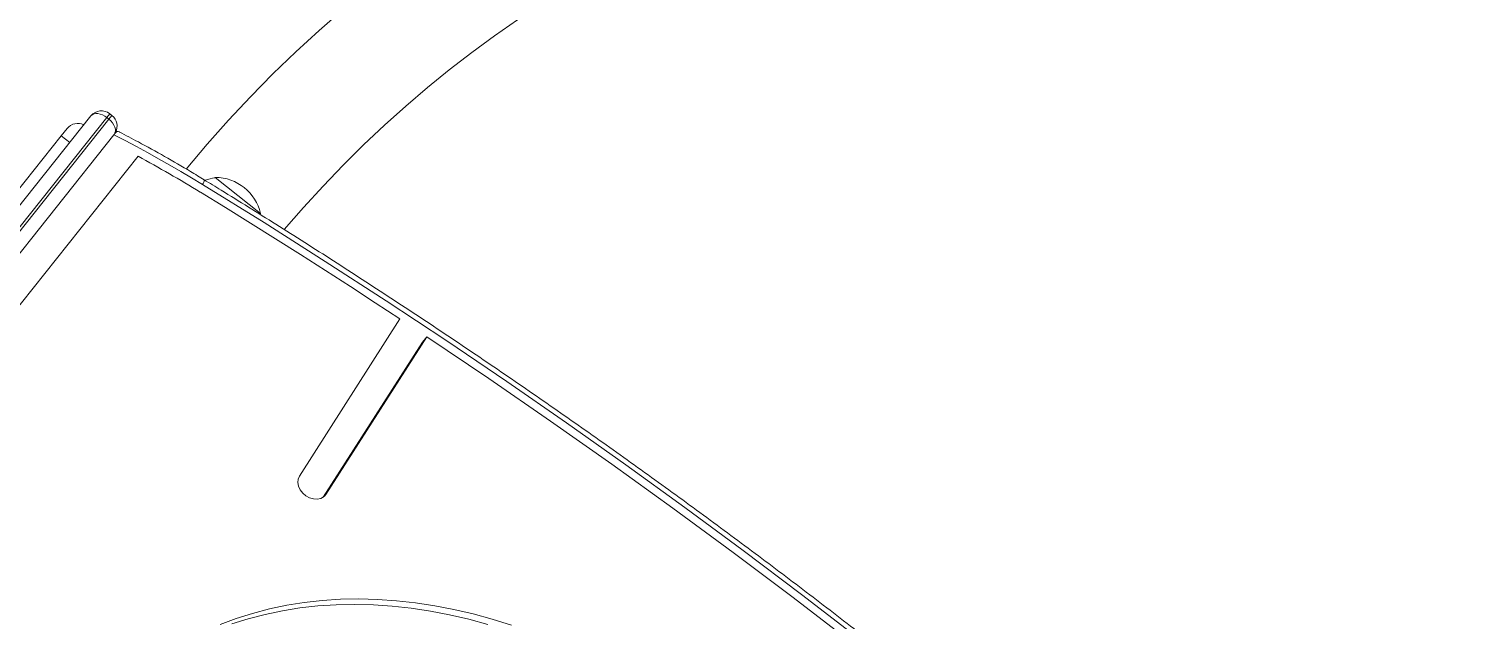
# Model space of a CAD drawing. Header units: millimetres. Extents: x -229914 to 856942, y -268655 to 87212.
# Drawn here: x -135010 to -134473, y 23427 to 23646 of the extents above; entities that cross this region are included whole.
import ezdxf

# ---------------------------------------------------------------- set-up
doc = ezdxf.new("R2010")
doc.units = ezdxf.units.MM

# ---------------------------------------------------------------- blocks, each defined once
blk = doc.blocks.new('Т912NEW')
at = {"color": 7, "linetype": 'Continuous', "lineweight": 15}
for p, q in [((2050, 3546.17), (2050, 3545.93)), ((2071.5, 3546.17), (2050, 3546.17)), ((2071.49, 3545.93), (2071.5, 3546.17)), ((2143.4, 3478.93), (2136.26, 3547.73)), ((2155.36, 3479.66), (2148.19, 3548.77)), ((2148.19, 3546.2), (2148.19, 3548.77)), ((2155.24, 3478.29), (2148.19, 3546.2)), ((2005.75, 3540.28), (2004.75, 3540.28)), ((1999.75, 3031.17), (1999.75, 3535.28)), ((2004.75, 3538.5), (2004.75, 3034.38)), ((2004.75, 3538.5), (2005.75, 3538.5)), ((2005.75, 3034.38), (2005.75, 3538.5)), ((2010.75, 3535.14), (2010.75, 3536.02)), ((2010.75, 3535.14), (2010.75, 3031.17)), ((2022.75, 3534.46), (2022.75, 3042.93)), ((1995.75, 3522.65), (1995.75, 3526.17)), ((1999.75, 3522.65), (1995.75, 3522.65)), ((1995.75, 3440.48), (1995.75, 3522.65))]:
    blk.add_line(p, q, dxfattribs=at)
at = {"color": 8, "linetype": 'Continuous', "lineweight": 15}
for p, q in [((2004.75, 3540.28), (2004.75, 3538.5)), ((2005.75, 3538.5), (2005.75, 3540.28)), ((2155.36, 3478.93), (2155.36, 3479.66))]:
    blk.add_line(p, q, dxfattribs=at)
at = {"color": 7, "linetype": 'Continuous', "lineweight": 15, "flags": 128}
for points in [[(2370.27, 3561.08), (2343.29, 3560.92), (2316.33, 3560.49), (2289.37, 3559.78), (2262.42, 3558.8), (2235.5, 3557.55), (2208.6, 3556.02), (2181.73, 3554.23), (2154.89, 3552.16), (2128.09, 3549.81), (2101.33, 3547.2), (2074.62, 3544.32), (2047.96, 3541.16)], [(2370.28, 3558.29), (2342.46, 3558.12), (2314.65, 3557.66), (2286.85, 3556.91), (2259.06, 3555.86), (2231.3, 3554.53), (2203.56, 3552.9), (2175.86, 3550.98), (2148.19, 3548.77)], [(2136.26, 3547.73), (2125.33, 3546.73), (2114.42, 3545.68), (2103.51, 3544.59), (2092.6, 3543.45), (2081.71, 3542.26), (2070.82, 3541.03), (2059.94, 3539.76), (2049.08, 3538.44)], [(2047.96, 3541.16), (2043.27, 3540.56), (2038.59, 3539.91), (2033.92, 3539.23), (2029.26, 3538.49), (2024.61, 3537.72), (2019.98, 3536.9), (2015.36, 3536.04), (2010.75, 3535.14)], [(2004.75, 3538.5), (2003.77, 3538.44), (2002.83, 3538.25), (2001.97, 3537.96), (2001.21, 3537.56), (2000.59, 3537.07), (2000.13, 3536.51), (1999.84, 3535.91), (1999.75, 3535.28)], [(2239.37, 3484.6), (2232.42, 3481.94), (2225.63, 3479.04), (2219.02, 3475.91), (2212.59, 3472.55), (2206.38, 3468.98), (2200.38, 3465.19), (2194.61, 3461.2), (2189.08, 3457.01), (2183.81, 3452.64), (2178.79, 3448.08), (2174.06, 3443.36), (2169.6, 3438.48), (2165.44, 3433.45), (2161.58, 3428.28), (2158.02, 3422.99), (2154.79, 3417.57)], [(2232.42, 3479.37), (2225.63, 3476.47), (2219.02, 3473.34), (2212.59, 3469.98), (2206.38, 3466.41), (2200.38, 3462.62), (2194.61, 3458.63), (2189.08, 3454.44), (2183.81, 3450.06), (2178.79, 3445.51), (2174.06, 3440.79), (2169.6, 3435.91), (2165.44, 3430.88), (2161.58, 3425.71), (2158.02, 3420.41)], [(2143.4, 3478.93), (2143.73, 3477.75), (2144.44, 3476.68), (2145.49, 3475.79), (2146.8, 3475.14), (2148.29, 3474.77), (2149.86, 3474.71), (2151.39, 3474.96), (2152.78, 3475.51), (2153.95, 3476.31), (2154.8, 3477.32), (2155.28, 3478.46), (2155.36, 3479.66)]]:
    blk.add_lwpolyline(points, dxfattribs=at)
at = {"color": 8, "linetype": 'Continuous', "lineweight": 15, "flags": 128}
blk.add_lwpolyline([(2010.67, 3535.86), (2010.65, 3535.91), (2010.37, 3536.51), (2009.91, 3537.07), (2009.28, 3537.56), (2008.53, 3537.96), (2007.66, 3538.25), (2006.72, 3538.44), (2005.75, 3538.5)], dxfattribs=at)
at = {"color": 7, "linetype": 'Continuous', "lineweight": 15}
for centre, radius, start, end in [((2510.75, 3534.17), 471.15, 0.9407, 179.0598), ((2510.75, 3534.17), 428.85, 1.5778, 178.2913), ((2060.75, 3535.17), 15.21, 134.9558, 148.7366), ((2060.75, 3532.36), 17.5, 52.1, 127.9), ((2004.75, 3535.28), 5, 90, 180), ((2005.75, 3535.28), 5, 10.3064, 90), ((2109.34, 3050.12), 492.02, 97.0358, 100.1369), ((2000.75, 3526.17), 5, 101.537, 180)]:
    blk.add_arc(centre, radius, start, end, dxfattribs=at)
at = {"color": 8, "linetype": 'Continuous', "lineweight": 15}
blk.add_arc((2045.23, 3541.18), 2.74, 359.537, 39.096, dxfattribs=at)
at = {"color": 7, "linetype": 'Continuous', "lineweight": 15}
for points, knots in [([(2370.26, 3562.87), (2365.8, 3562.85), (2352.87, 3562.82), (2331.48, 3562.59), (2306.08, 3562.08), (2280.69, 3561.32), (2255.31, 3560.33), (2229.96, 3559.09), (2204.62, 3557.61), (2179.31, 3555.89), (2154.03, 3553.93), (2128.79, 3551.73), (2103.58, 3549.28), (2078.85, 3546.65), (2060.12, 3544.48), (2049.77, 3543.21), (2047.35, 3542.91)], [0, 0, 0, 0, 0.041257, 0.119604, 0.197952, 0.276299, 0.354646, 0.432994, 0.511341, 0.589688, 0.668036, 0.746383, 0.824731, 0.903078, 0.977303, 1, 1, 1, 1]), ([(2047.35, 3542.91), (2045.4, 3542.66), (2039.76, 3541.95), (2030.47, 3540.57), (2020.54, 3538.92), (2014.33, 3537.71), (2011.74, 3537.2)], [0, 0, 0, 0, 0.162835, 0.471363, 0.779905, 1, 1, 1, 1]), ([(2010.75, 3536.02), (2010.8, 3536.29), (2010.92, 3536.89), (2011.35, 3537.24), (2011.73, 3537.21), (2011.74, 3537.21)], [0, 0, 0, 0, 0.443466, 0.985554, 1, 1, 1, 1])]:
    blk.add_open_spline(points, degree=3, knots=knots, dxfattribs=at)

msp = doc.modelspace()

# ---------------------------------------------------------------- block references
at = {"rotation": 321.4676820499667}
msp.add_blockref('Т912NEW', (-138753.82306, 22094.20638), dxfattribs=at)

doc.saveas('drawing.dxf')
